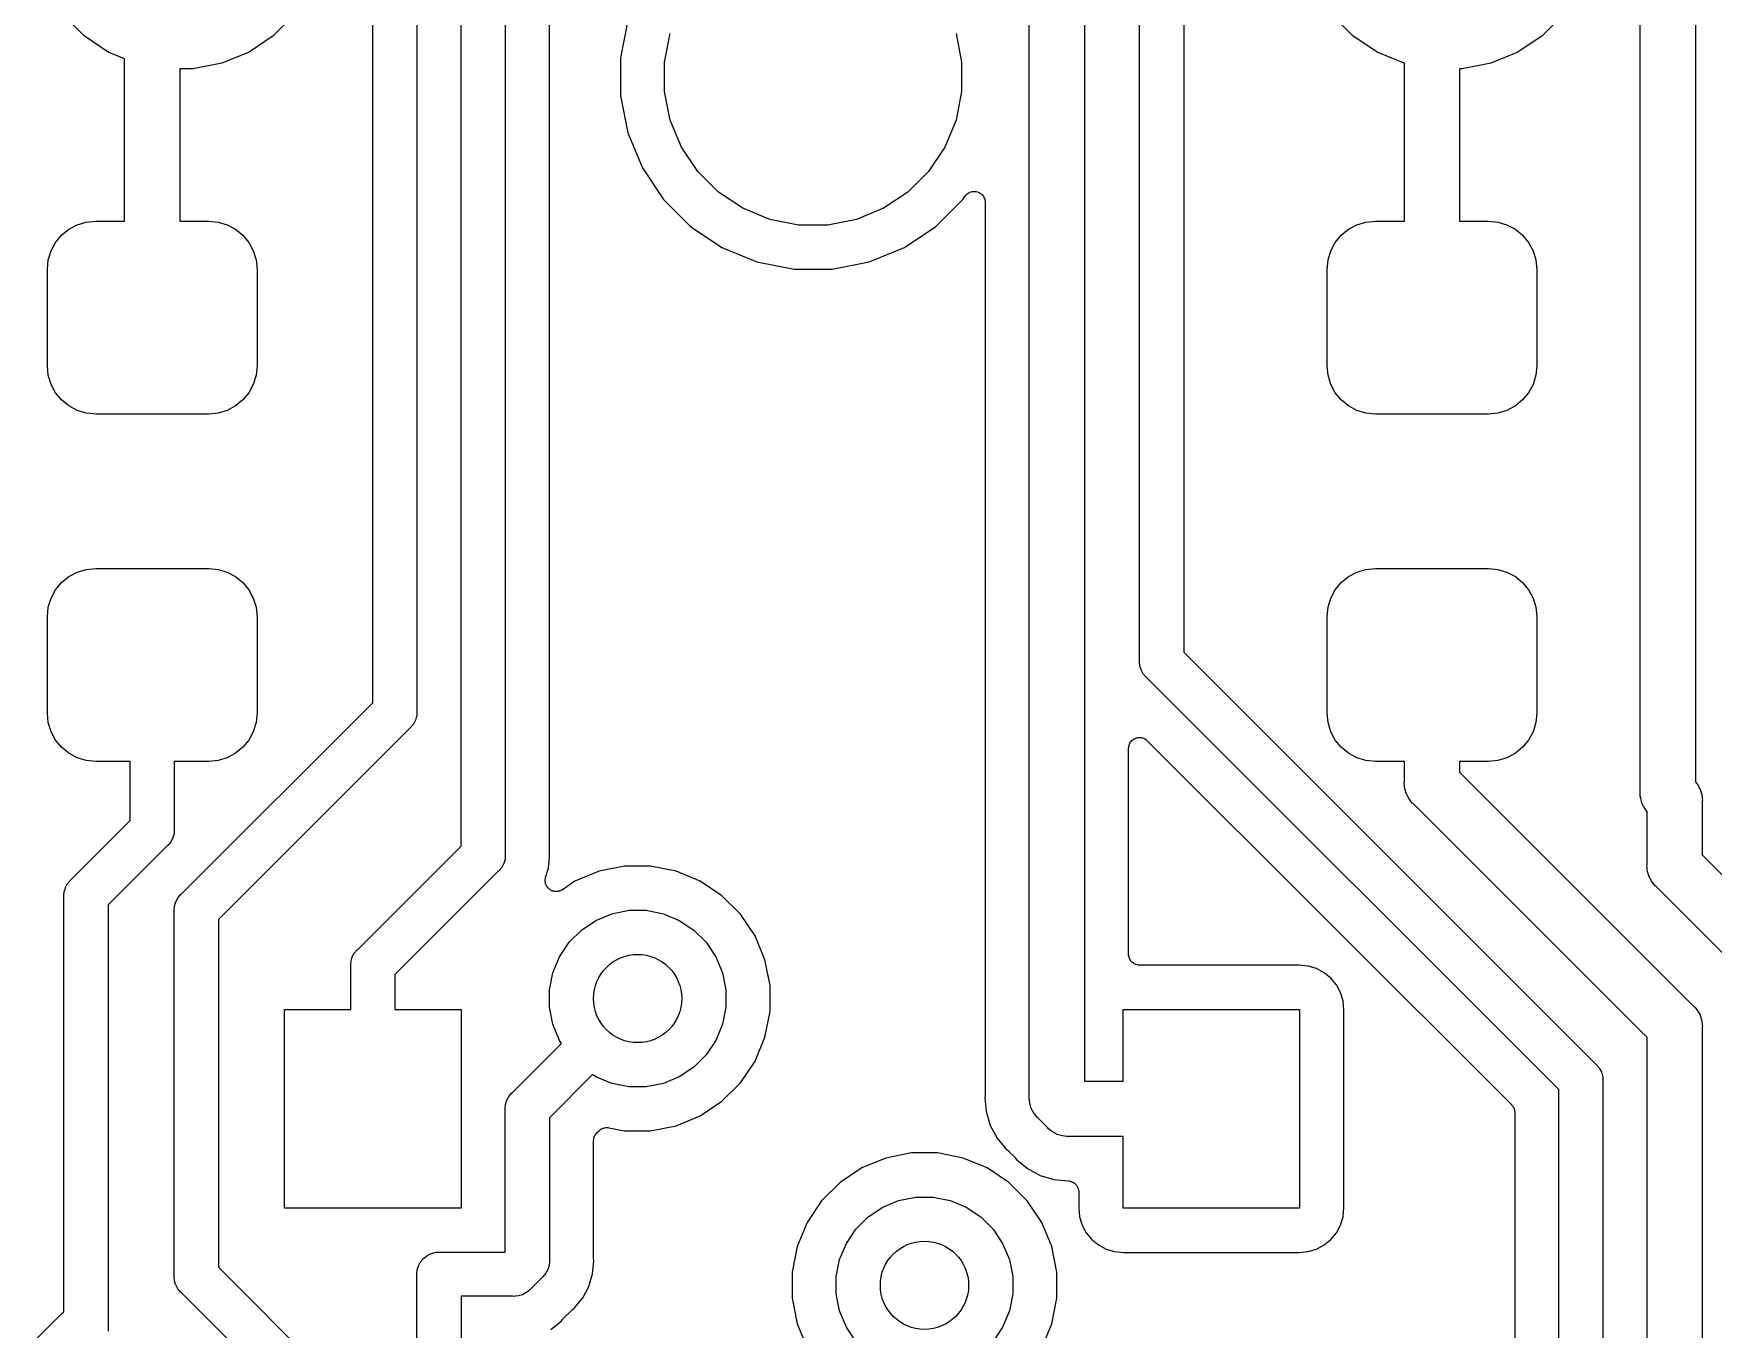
# Model space of a CAD drawing. Extents: x 150 to 178.5, y -114.8 to -80.
# Drawn here: x 160.56 to 168.18, y -99.2 to -93.32 of the extents above; entities that cross this region are included whole.
import ezdxf

# ---------------------------------------------------------------- set-up
doc = ezdxf.new("R2010")
doc.units = 0
doc.header["$MEASUREMENT"] = 0
doc.layers.add('BLACK', color=7, linetype='CONTINUOUS')

msp = doc.modelspace()

# ---------------------------------------------------------------- linework, layer by layer
at = {"layer": 'BLACK', "linetype": 'CONTINUOUS'}
for p, q in [((162.5, -97.0086), (162.5, -85.2799)), ((162.7, -85.3164), (162.7, -97.0451)), ((162.9, -97.0328), (162.9, -85.42)), ((162.1, -96.3586), (162.1, -85.7164)), ((162.3, -85.6799), (162.3, -96.3951)), ((165.575, -96.1662), (165.575, -86.0049)), ((165.775, -86.0414), (165.775, -96.1297)), ((168.094, -92.0749), (168.094, -96.7172)), ((167.844, -96.7626), (167.844, -92.1205)), ((165.075, -98.1439), (165.075, -92.8518)), ((165.325, -92.8061), (165.325, -98.075)), ((160.791, -93.3346), (160.697, -93.2408)), ((161.743, -93.2408), (161.649, -93.3346)), ((166.542, -93.3346), (166.448, -93.2408)), ((167.493, -93.2408), (167.4, -93.3346)), ((160.901, -93.4082), (160.791, -93.3346)), ((161.649, -93.3346), (161.539, -93.4082)), ((163.256, -93.2657), (163.222, -93.4344)), ((163.422, -93.4541), (163.448, -93.3241)), ((164.743, -93.3241), (164.768, -93.4541)), ((166.652, -93.4082), (166.542, -93.3346)), ((167.4, -93.3346), (167.289, -93.4082)), ((160.975, -93.4388), (160.901, -93.4082)), ((161.539, -93.4082), (161.416, -93.459)), ((166.774, -93.459), (166.652, -93.4082)), ((167.289, -93.4082), (167.167, -93.459)), ((160.975, -94.175), (160.975, -93.4388)), ((161.286, -93.4848), (161.225, -93.4848)), ((161.225, -93.4848), (161.225, -94.175)), ((161.416, -93.459), (161.286, -93.4848)), ((163.222, -93.4344), (163.222, -93.6064)), ((163.422, -93.5867), (163.422, -93.4541)), ((164.768, -93.4541), (164.768, -93.5867)), ((166.775, -93.4591), (166.774, -93.459)), ((166.775, -94.175), (166.775, -93.4591)), ((167.037, -93.4848), (167.025, -93.4848)), ((167.025, -93.4848), (167.025, -94.175)), ((167.167, -93.459), (167.037, -93.4848)), ((163.222, -93.6064), (163.256, -93.7751)), ((163.448, -93.7167), (163.422, -93.5867)), ((164.768, -93.5867), (164.743, -93.7167)), ((163.256, -93.7751), (163.322, -93.934)), ((163.499, -93.8392), (163.448, -93.7167)), ((164.743, -93.7167), (164.692, -93.8392)), ((163.573, -93.9495), (163.499, -93.8392)), ((164.692, -93.8392), (164.618, -93.9495)), ((163.322, -93.934), (163.417, -94.077)), ((163.666, -94.0432), (163.573, -93.9495)), ((164.618, -93.9495), (164.524, -94.0432)), ((163.417, -94.077), (163.539, -94.1986)), ((163.777, -94.1169), (163.666, -94.0432)), ((164.524, -94.0432), (164.414, -94.1169)), ((164.652, -94.1986), (164.774, -94.077)), ((164.774, -94.077), (164.783, -94.0622)), ((164.783, -94.0622), (164.784, -94.0617)), ((164.784, -94.0616), (164.787, -94.0579)), ((164.784, -94.0617), (164.784, -94.0616)), ((164.784, -94.0617), (164.784, -94.0617)), ((164.784, -94.0617), (164.784, -94.0617)), ((164.787, -94.0579), (164.79, -94.0542)), ((164.79, -94.0541), (164.794, -94.0511)), ((164.79, -94.0542), (164.79, -94.0541)), ((164.79, -94.0542), (164.79, -94.0542)), ((164.794, -94.0511), (164.798, -94.0481)), ((164.798, -94.048), (164.802, -94.0458)), ((164.798, -94.0481), (164.798, -94.048)), ((164.798, -94.0481), (164.798, -94.0481)), ((164.802, -94.0458), (164.806, -94.0436)), ((164.806, -94.0435), (164.811, -94.0421)), ((164.806, -94.0436), (164.806, -94.0435)), ((164.806, -94.0436), (164.806, -94.0436)), ((164.811, -94.0421), (164.816, -94.0408)), ((164.816, -94.0408), (164.821, -94.0404)), ((164.816, -94.0408), (164.816, -94.0408)), ((164.816, -94.0408), (164.816, -94.0408)), ((164.821, -94.0404), (164.825, -94.04)), ((164.825, -94.04), (164.825, -94.04)), ((164.825, -94.04), (164.825, -94.04)), ((164.825, -94.04), (164.83, -94.0405)), ((164.83, -94.0405), (164.835, -94.041)), ((164.835, -94.041), (164.835, -94.041)), ((164.835, -94.041), (164.835, -94.041)), ((164.835, -94.041), (164.84, -94.0424)), ((164.84, -94.0424), (164.844, -94.0439)), ((164.844, -94.0439), (164.844, -94.0439)), ((164.844, -94.0439), (164.844, -94.0439)), ((164.844, -94.0439), (164.849, -94.0463)), ((164.849, -94.0463), (164.853, -94.0485)), ((164.853, -94.0485), (164.853, -94.0485)), ((164.853, -94.0485), (164.853, -94.0486)), ((164.853, -94.0486), (164.857, -94.0516)), ((164.857, -94.0516), (164.86, -94.0547)), ((164.86, -94.0547), (164.861, -94.0548)), ((164.861, -94.0548), (164.861, -94.0548)), ((164.861, -94.0548), (164.864, -94.0585)), ((164.864, -94.0585), (164.867, -94.0623)), ((164.867, -94.0623), (164.867, -94.0623)), ((164.867, -94.0623), (164.867, -94.0624)), ((164.867, -94.0624), (164.869, -94.0666)), ((164.869, -94.0666), (164.871, -94.0709)), ((164.871, -94.0709), (164.871, -94.071)), ((164.871, -94.071), (164.871, -94.071)), ((164.871, -94.071), (164.873, -94.0759)), ((164.873, -94.0759), (164.874, -94.0802)), ((164.874, -94.0802), (164.874, -94.0803)), ((164.874, -94.0803), (164.874, -94.0804)), ((164.874, -94.0804), (164.875, -94.0854)), ((164.875, -94.0854), (164.875, -94.09)), ((164.875, -94.09), (164.875, -98.1316)), ((163.899, -94.1676), (163.777, -94.1169)), ((164.029, -94.1935), (163.899, -94.1676)), ((164.292, -94.1676), (164.162, -94.1935)), ((164.414, -94.1169), (164.292, -94.1676)), ((160.662, -94.2722), (160.689, -94.2391)), ((160.689, -94.2391), (160.722, -94.2119)), ((160.722, -94.2119), (160.76, -94.1917)), ((160.76, -94.1917), (160.801, -94.1792)), ((160.801, -94.1792), (160.844, -94.175)), ((160.844, -94.175), (160.975, -94.175)), ((161.225, -94.175), (161.356, -94.175)), ((161.356, -94.175), (161.399, -94.1792)), ((161.399, -94.1792), (161.44, -94.1917)), ((161.44, -94.1917), (161.478, -94.2119)), ((161.478, -94.2119), (161.511, -94.2391)), ((161.511, -94.2391), (161.538, -94.2722)), ((163.539, -94.1986), (163.682, -94.2941)), ((164.162, -94.1935), (164.029, -94.1935)), ((164.509, -94.2941), (164.652, -94.1986)), ((166.462, -94.2722), (166.489, -94.2391)), ((166.489, -94.2391), (166.522, -94.2119)), ((166.522, -94.2119), (166.56, -94.1917)), ((166.56, -94.1917), (166.601, -94.1792)), ((166.601, -94.1792), (166.644, -94.175)), ((166.644, -94.175), (166.775, -94.175)), ((167.025, -94.175), (167.156, -94.175)), ((167.156, -94.175), (167.199, -94.1792)), ((167.199, -94.1792), (167.24, -94.1917)), ((167.24, -94.1917), (167.278, -94.2119)), ((167.278, -94.2119), (167.311, -94.2391)), ((167.311, -94.2391), (167.338, -94.2722)), ((160.629, -94.3511), (160.642, -94.31)), ((160.642, -94.31), (160.662, -94.2722)), ((161.538, -94.2722), (161.558, -94.31)), ((161.558, -94.31), (161.571, -94.3511)), ((163.682, -94.2941), (163.841, -94.3599)), ((164.35, -94.3599), (164.509, -94.2941)), ((166.429, -94.3511), (166.442, -94.31)), ((166.442, -94.31), (166.462, -94.2722)), ((167.338, -94.2722), (167.358, -94.31)), ((167.358, -94.31), (167.371, -94.3511)), ((160.625, -94.3937), (160.629, -94.3511)), ((160.625, -94.8312), (160.625, -94.3937)), ((161.571, -94.3511), (161.575, -94.3937)), ((161.575, -94.3937), (161.575, -94.8312)), ((163.841, -94.3599), (164.009, -94.3935)), ((164.009, -94.3935), (164.181, -94.3935)), ((164.181, -94.3935), (164.35, -94.3599)), ((166.425, -94.3937), (166.429, -94.3511)), ((166.425, -94.8312), (166.425, -94.3937)), ((167.371, -94.3511), (167.375, -94.3937)), ((167.375, -94.3937), (167.375, -94.8312)), ((160.629, -94.8739), (160.625, -94.8312)), ((161.575, -94.8312), (161.571, -94.8739)), ((166.429, -94.8739), (166.425, -94.8312)), ((167.375, -94.8312), (167.371, -94.8739)), ((160.642, -94.915), (160.629, -94.8739)), ((160.662, -94.9528), (160.642, -94.915)), ((161.558, -94.915), (161.538, -94.9528)), ((161.571, -94.8739), (161.558, -94.915)), ((166.442, -94.915), (166.429, -94.8739)), ((166.462, -94.9528), (166.442, -94.915)), ((167.358, -94.915), (167.338, -94.9528)), ((167.371, -94.8739), (167.358, -94.915)), ((160.689, -94.9859), (160.662, -94.9528)), ((160.722, -95.0131), (160.689, -94.9859)), ((161.511, -94.9859), (161.478, -95.0131)), ((161.538, -94.9528), (161.511, -94.9859)), ((166.489, -94.9859), (166.462, -94.9528)), ((166.522, -95.0131), (166.489, -94.9859)), ((167.311, -94.9859), (167.278, -95.0131)), ((167.338, -94.9528), (167.311, -94.9859)), ((160.76, -95.0333), (160.722, -95.0131)), ((160.801, -95.0458), (160.76, -95.0333)), ((160.844, -95.05), (160.801, -95.0458)), ((161.356, -95.05), (160.844, -95.05)), ((161.399, -95.0458), (161.356, -95.05)), ((161.44, -95.0333), (161.399, -95.0458)), ((161.478, -95.0131), (161.44, -95.0333)), ((166.56, -95.0333), (166.522, -95.0131)), ((166.601, -95.0458), (166.56, -95.0333)), ((166.644, -95.05), (166.601, -95.0458)), ((167.156, -95.05), (166.644, -95.05)), ((167.199, -95.0458), (167.156, -95.05)), ((167.24, -95.0333), (167.199, -95.0458)), ((167.278, -95.0131), (167.24, -95.0333)), ((160.722, -95.7869), (160.76, -95.7667)), ((160.76, -95.7667), (160.801, -95.7542)), ((160.801, -95.7542), (160.844, -95.75)), ((160.844, -95.75), (161.356, -95.75)), ((161.356, -95.75), (161.399, -95.7542)), ((161.399, -95.7542), (161.44, -95.7667)), ((161.44, -95.7667), (161.478, -95.7869)), ((166.522, -95.7869), (166.56, -95.7667)), ((166.56, -95.7667), (166.601, -95.7542)), ((166.601, -95.7542), (166.644, -95.75)), ((166.644, -95.75), (167.156, -95.75)), ((167.156, -95.75), (167.199, -95.7542)), ((167.199, -95.7542), (167.24, -95.7667)), ((167.24, -95.7667), (167.278, -95.7869)), ((160.642, -95.885), (160.662, -95.8472)), ((160.662, -95.8472), (160.689, -95.8141)), ((160.689, -95.8141), (160.722, -95.7869)), ((161.478, -95.7869), (161.511, -95.8141)), ((161.511, -95.8141), (161.538, -95.8472)), ((161.538, -95.8472), (161.558, -95.885)), ((166.442, -95.885), (166.462, -95.8472)), ((166.462, -95.8472), (166.489, -95.8141)), ((166.489, -95.8141), (166.522, -95.7869)), ((167.278, -95.7869), (167.311, -95.8141)), ((167.311, -95.8141), (167.338, -95.8472)), ((167.338, -95.8472), (167.358, -95.885)), ((160.629, -95.9261), (160.642, -95.885)), ((161.558, -95.885), (161.571, -95.9261)), ((166.429, -95.9261), (166.442, -95.885)), ((167.358, -95.885), (167.371, -95.9261)), ((160.625, -95.9688), (160.629, -95.9261)), ((160.625, -96.4062), (160.625, -95.9688)), ((161.571, -95.9261), (161.575, -95.9688)), ((161.575, -95.9688), (161.575, -96.4062)), ((166.425, -95.9688), (166.429, -95.9261)), ((166.425, -96.4062), (166.425, -95.9688)), ((167.371, -95.9261), (167.375, -95.9688)), ((167.375, -95.9688), (167.375, -96.4062)), ((165.775, -96.1297), (167.642, -97.997)), ((165.575, -96.1711), (165.575, -96.1662)), ((165.575, -96.176), (165.575, -96.1711)), ((165.576, -96.1885), (165.575, -96.176)), ((165.575, -96.176), (165.575, -96.176)), ((165.576, -96.1907), (165.576, -96.1885)), ((165.578, -96.1965), (165.576, -96.1907)), ((165.582, -96.2096), (165.578, -96.1965)), ((165.591, -96.227), (165.582, -96.2096)), ((165.604, -96.2422), (165.591, -96.227)), ((165.608, -96.2453), (165.604, -96.2422)), ((167.475, -98.1126), (165.608, -96.2453)), ((161.233, -97.2258), (162.1, -96.3586)), ((160.629, -96.4489), (160.625, -96.4062)), ((160.642, -96.49), (160.629, -96.4489)), ((161.571, -96.4489), (161.558, -96.49)), ((161.575, -96.4062), (161.571, -96.4489)), ((162.284, -96.4558), (162.271, -96.4711)), ((162.293, -96.4385), (162.284, -96.4558)), ((162.298, -96.4203), (162.293, -96.4385)), ((162.299, -96.4196), (162.298, -96.4203)), ((162.3, -96.4049), (162.299, -96.4135)), ((162.299, -96.4135), (162.299, -96.4196)), ((162.3, -96.3951), (162.3, -96.4)), ((162.3, -96.4), (162.3, -96.4049)), ((162.3, -96.4049), (162.3, -96.4049)), ((166.429, -96.4489), (166.425, -96.4062)), ((166.442, -96.49), (166.429, -96.4489)), ((167.371, -96.4489), (167.358, -96.49)), ((167.375, -96.4062), (167.371, -96.4489)), ((160.662, -96.5278), (160.642, -96.49)), ((160.689, -96.5609), (160.662, -96.5278)), ((162.267, -96.4742), (161.4, -97.3414)), ((161.538, -96.5278), (161.511, -96.5609)), ((161.558, -96.49), (161.538, -96.5278)), ((162.271, -96.4711), (162.267, -96.4742)), ((165.537, -96.5342), (165.54, -96.5305)), ((165.54, -96.5304), (165.544, -96.5274)), ((165.54, -96.5305), (165.54, -96.5304)), ((165.54, -96.5305), (165.54, -96.5305)), ((165.544, -96.5274), (165.547, -96.5244)), ((165.547, -96.5244), (165.548, -96.5243)), ((165.548, -96.5243), (165.552, -96.5222)), ((165.548, -96.5243), (165.548, -96.5243)), ((165.552, -96.5222), (165.556, -96.5198)), ((165.556, -96.5198), (165.561, -96.5185)), ((165.556, -96.5198), (165.556, -96.5198)), ((165.556, -96.5198), (165.556, -96.5198)), ((165.561, -96.5185), (165.565, -96.517)), ((165.565, -96.517), (165.566, -96.517)), ((165.566, -96.517), (165.57, -96.5166)), ((165.566, -96.517), (165.566, -96.517)), ((165.57, -96.5166), (165.575, -96.5161)), ((165.575, -96.5161), (165.575, -96.5161)), ((165.575, -96.5161), (165.575, -96.5161)), ((165.575, -96.5161), (165.58, -96.5166)), ((165.58, -96.5166), (165.585, -96.5171)), ((165.585, -96.5171), (165.585, -96.5171)), ((165.585, -96.5171), (165.585, -96.5171)), ((165.585, -96.5171), (165.59, -96.5185)), ((165.59, -96.5185), (165.594, -96.52)), ((165.594, -96.52), (165.594, -96.52)), ((165.594, -96.52), (165.594, -96.52)), ((165.594, -96.52), (165.599, -96.5223)), ((165.599, -96.5223), (165.603, -96.5246)), ((165.603, -96.5246), (165.603, -96.5246)), ((165.603, -96.5246), (165.603, -96.5247)), ((165.603, -96.5247), (165.607, -96.5278)), ((165.607, -96.5278), (165.61, -96.5308)), ((165.61, -96.5308), (165.61, -96.5309)), ((165.61, -96.5309), (165.61, -96.5309)), ((165.61, -96.5309), (165.61, -96.5309)), ((165.61, -96.5309), (167.26, -98.1807)), ((166.462, -96.5278), (166.442, -96.49)), ((166.489, -96.5609), (166.462, -96.5278)), ((167.338, -96.5278), (167.311, -96.5609)), ((167.358, -96.49), (167.338, -96.5278)), ((160.722, -96.5881), (160.689, -96.5609)), ((160.76, -96.6083), (160.722, -96.5881)), ((160.801, -96.6208), (160.76, -96.6083)), ((161.44, -96.6083), (161.399, -96.6208)), ((161.478, -96.5881), (161.44, -96.6083)), ((161.511, -96.5609), (161.478, -96.5881)), ((165.525, -96.5654), (165.526, -96.5605)), ((165.525, -96.5656), (165.525, -96.5654)), ((165.525, -96.5661), (165.525, -96.5656)), ((165.525, -96.5656), (165.525, -96.5656)), ((165.525, -96.5656), (165.525, -96.5656)), ((165.525, -97.4988), (165.525, -96.5661)), ((165.526, -96.5557), (165.528, -96.5509)), ((165.526, -96.5558), (165.526, -96.5557)), ((165.526, -96.5559), (165.526, -96.5558)), ((165.526, -96.5605), (165.526, -96.5559)), ((165.528, -96.5509), (165.529, -96.5466)), ((165.529, -96.5464), (165.531, -96.5422)), ((165.529, -96.5465), (165.529, -96.5464)), ((165.529, -96.5466), (165.529, -96.5465)), ((165.531, -96.5422), (165.534, -96.538)), ((165.534, -96.5379), (165.537, -96.5342)), ((165.534, -96.538), (165.534, -96.5379)), ((165.534, -96.5379), (165.534, -96.5379)), ((166.522, -96.5881), (166.489, -96.5609)), ((166.56, -96.6083), (166.522, -96.5881)), ((166.601, -96.6208), (166.56, -96.6083)), ((167.24, -96.6083), (167.199, -96.6208)), ((167.278, -96.5881), (167.24, -96.6083)), ((167.311, -96.5609), (167.278, -96.5881)), ((160.844, -96.625), (160.801, -96.6208)), ((161, -96.625), (160.844, -96.625)), ((161, -96.8929), (161, -96.625)), ((161.356, -96.625), (161.2, -96.625)), ((161.2, -96.625), (161.2, -96.9294)), ((161.399, -96.6208), (161.356, -96.625)), ((166.644, -96.625), (166.601, -96.6208)), ((166.775, -96.625), (166.644, -96.625)), ((166.775, -96.7189), (166.775, -96.625)), ((167.156, -96.625), (167.025, -96.625)), ((167.025, -96.625), (167.025, -96.6732)), ((167.025, -96.6732), (168.084, -97.7323)), ((167.199, -96.6208), (167.156, -96.625)), ((166.774, -96.725), (166.775, -96.7189)), ((166.777, -96.7495), (166.774, -96.725)), ((166.784, -96.7731), (166.777, -96.7495)), ((168.094, -96.7172), (168.104, -96.7302)), ((168.104, -96.7302), (168.116, -96.7519)), ((168.116, -96.7519), (168.123, -96.7755)), ((166.796, -96.7948), (166.784, -96.7731)), ((166.806, -96.808), (166.796, -96.7948)), ((166.811, -96.8138), (166.806, -96.808)), ((166.816, -96.8177), (166.811, -96.8138)), ((167.875, -97.8768), (166.816, -96.8177)), ((167.843, -96.7687), (167.844, -96.7626)), ((167.844, -96.7749), (167.843, -96.7687)), ((167.844, -96.7826), (167.844, -96.7749)), ((167.846, -96.7932), (167.844, -96.7826)), ((167.853, -96.8168), (167.846, -96.7932)), ((167.864, -96.8385), (167.853, -96.8168)), ((168.123, -96.7755), (168.125, -96.7939)), ((168.125, -96.7939), (168.125, -96.7939)), ((168.125, -96.7939), (168.126, -96.8)), ((168.126, -96.8), (168.125, -96.8061)), ((168.125, -96.8061), (168.125, -97.0482)), ((160.733, -97.1601), (161, -96.8929)), ((167.875, -96.8516), (167.864, -96.8385)), ((167.875, -97.0939), (167.875, -96.8516)), ((161.193, -96.9728), (161.184, -96.9901)), ((161.194, -96.9685), (161.193, -96.9728)), ((161.199, -96.9539), (161.194, -96.9685)), ((161.2, -96.9392), (161.199, -96.949)), ((161.199, -96.949), (161.199, -96.9539)), ((161.2, -96.9294), (161.2, -96.9343)), ((161.2, -96.9343), (161.2, -96.9392)), ((161.2, -96.9392), (161.2, -96.9392)), ((161.167, -97.0085), (160.9, -97.2757)), ((161.171, -97.0054), (161.167, -97.0085)), ((161.184, -96.9901), (161.171, -97.0054)), ((162.033, -97.4758), (162.5, -97.0086)), ((162.7, -97.0549), (162.699, -97.0696)), ((162.7, -97.0451), (162.7, -97.05)), ((162.7, -97.05), (162.7, -97.0549)), ((162.7, -97.0549), (162.7, -97.0549)), ((162.896, -97.1088), (162.9, -97.0623)), ((162.9, -97.0349), (162.9, -97.0328)), ((162.9, -97.037), (162.9, -97.0349)), ((162.9, -97.0377), (162.9, -97.037)), ((162.901, -97.05), (162.9, -97.0377)), ((162.9, -97.0623), (162.901, -97.05)), ((168.125, -97.0482), (168.684, -97.6073)), ((162.667, -97.1242), (162.2, -97.5914)), ((162.671, -97.121), (162.667, -97.1242)), ((162.684, -97.1058), (162.671, -97.121)), ((162.693, -97.0884), (162.684, -97.1058)), ((162.699, -97.0696), (162.693, -97.0884)), ((162.883, -97.1504), (162.896, -97.1088)), ((163.125, -97.1231), (163.016, -97.1683)), ((163.241, -97.1), (163.125, -97.1231)), ((163.359, -97.1), (163.241, -97.1)), ((163.475, -97.1231), (163.359, -97.1)), ((163.584, -97.1683), (163.475, -97.1231)), ((167.874, -97.1), (167.875, -97.0939)), ((167.875, -97.1061), (167.874, -97.1)), ((167.876, -97.1169), (167.875, -97.1061)), ((167.877, -97.1245), (167.876, -97.1169)), ((167.884, -97.1481), (167.877, -97.1245)), ((160.7, -97.2294), (160.701, -97.2165)), ((160.701, -97.2147), (160.705, -97.2043)), ((160.701, -97.2165), (160.701, -97.2147)), ((160.705, -97.2043), (160.707, -97.1958)), ((160.707, -97.1958), (160.716, -97.1785)), ((160.716, -97.1785), (160.729, -97.1632)), ((160.729, -97.1632), (160.733, -97.1601)), ((162.881, -97.1599), (162.882, -97.1575)), ((162.881, -97.1623), (162.881, -97.1599)), ((162.881, -97.1647), (162.881, -97.1623)), ((162.881, -97.1672), (162.881, -97.1647)), ((162.881, -97.1697), (162.881, -97.1672)), ((162.882, -97.172), (162.881, -97.1697)), ((162.882, -97.1549), (162.883, -97.1527)), ((162.882, -97.1575), (162.882, -97.1549)), ((162.882, -97.1744), (162.882, -97.172)), ((162.883, -97.1768), (162.882, -97.1744)), ((162.883, -97.1527), (162.883, -97.1504)), ((162.883, -97.1793), (162.883, -97.1768)), ((162.884, -97.1815), (162.883, -97.1793)), ((162.885, -97.1837), (162.884, -97.1815)), ((162.886, -97.186), (162.885, -97.1837)), ((162.887, -97.1883), (162.886, -97.186)), ((162.888, -97.1903), (162.887, -97.1883)), ((162.889, -97.1924), (162.888, -97.1903)), ((162.891, -97.1943), (162.889, -97.1924)), ((162.892, -97.1964), (162.891, -97.1943)), ((162.894, -97.1981), (162.892, -97.1964)), ((162.895, -97.1999), (162.894, -97.1981)), ((162.897, -97.2016), (162.895, -97.1999)), ((162.899, -97.2034), (162.897, -97.2016)), ((162.901, -97.2047), (162.899, -97.2034)), ((162.903, -97.2062), (162.901, -97.2047)), ((162.905, -97.2074), (162.903, -97.2062)), ((162.907, -97.2088), (162.905, -97.2074)), ((162.909, -97.2097), (162.907, -97.2088)), ((162.911, -97.2109), (162.909, -97.2097)), ((162.914, -97.2116), (162.911, -97.2109)), ((162.916, -97.2126), (162.914, -97.2116)), ((162.918, -97.2131), (162.916, -97.2126)), ((162.921, -97.2138), (162.918, -97.2131)), ((162.923, -97.2141), (162.921, -97.2138)), ((162.926, -97.2146), (162.923, -97.2141)), ((162.928, -97.2146), (162.926, -97.2146)), ((162.93, -97.2149), (162.928, -97.2146)), ((162.933, -97.2146), (162.93, -97.2149)), ((162.935, -97.2147), (162.933, -97.2146)), ((162.938, -97.2142), (162.935, -97.2147)), ((162.94, -97.214), (162.938, -97.2142)), ((162.942, -97.2133), (162.94, -97.214)), ((162.945, -97.2129), (162.942, -97.2133)), ((162.947, -97.212), (162.945, -97.2129)), ((162.949, -97.2113), (162.947, -97.212)), ((162.952, -97.2102), (162.949, -97.2113)), ((162.954, -97.2092), (162.952, -97.2102)), ((162.956, -97.2079), (162.954, -97.2092)), ((162.958, -97.2068), (162.956, -97.2079)), ((162.959, -97.2064), (162.958, -97.2068)), ((163.016, -97.1683), (162.959, -97.2064)), ((163.682, -97.234), (163.584, -97.1683)), ((167.896, -97.1698), (167.884, -97.1481)), ((167.904, -97.18), (167.896, -97.1698)), ((167.911, -97.1888), (167.904, -97.18)), ((167.916, -97.1927), (167.911, -97.1888)), ((168.475, -97.7513), (167.916, -97.1927)), ((160.7, -97.2343), (160.7, -97.2294)), ((160.7, -97.2294), (160.7, -97.2294)), ((160.7, -97.2392), (160.7, -97.2343)), ((160.7, -99.1199), (160.7, -97.2392)), ((160.9, -97.2757), (160.9, -99.1951)), ((161.2, -97.2951), (161.201, -97.2804)), ((161.201, -97.2804), (161.202, -97.2802)), ((161.202, -97.2802), (161.204, -97.2704)), ((161.204, -97.2704), (161.207, -97.2615)), ((161.207, -97.2615), (161.216, -97.2442)), ((161.216, -97.2442), (161.229, -97.2289)), ((161.229, -97.2289), (161.233, -97.2258)), ((163.766, -97.3175), (163.682, -97.234)), ((161.2, -97.3), (161.2, -97.2951)), ((161.2, -97.2951), (161.2, -97.2951)), ((161.2, -97.3049), (161.2, -97.3)), ((161.2, -98.9551), (161.2, -97.3049)), ((161.4, -97.3414), (161.4, -98.9186)), ((163.045, -97.3893), (163.111, -97.3455)), ((163.111, -97.3455), (163.183, -97.3154)), ((163.183, -97.3154), (163.261, -97.3)), ((163.261, -97.3), (163.339, -97.3)), ((163.339, -97.3), (163.417, -97.3154)), ((163.417, -97.3154), (163.489, -97.3455)), ((163.489, -97.3455), (163.555, -97.3893)), ((163.832, -97.4158), (163.766, -97.3175)), ((162.946, -97.5105), (162.989, -97.445)), ((162.989, -97.445), (163.045, -97.3893)), ((163.555, -97.3893), (163.611, -97.445)), ((163.611, -97.445), (163.654, -97.5105)), ((163.877, -97.525), (163.832, -97.4158)), ((162.003, -97.5239), (162.007, -97.5115)), ((162.007, -97.5115), (162.016, -97.4942)), ((162.016, -97.4942), (162.029, -97.4789)), ((162.029, -97.4789), (162.033, -97.4758)), ((162.915, -97.5833), (162.946, -97.5105)), ((163.654, -97.5105), (163.685, -97.5833)), ((165.525, -97.5035), (165.525, -97.4988)), ((165.526, -97.5082), (165.525, -97.5035)), ((165.526, -97.5083), (165.526, -97.5082)), ((165.526, -97.5085), (165.526, -97.5083)), ((165.527, -97.5131), (165.526, -97.5085)), ((165.529, -97.5175), (165.527, -97.5131)), ((165.529, -97.5177), (165.529, -97.5175)), ((165.529, -97.5178), (165.529, -97.5177)), ((165.531, -97.522), (165.529, -97.5178)), ((165.533, -97.5262), (165.531, -97.522)), ((162, -97.5451), (162.001, -97.5311)), ((162, -97.55), (162, -97.5451)), ((162, -97.5451), (162, -97.5451)), ((162, -97.5549), (162, -97.55)), ((162, -97.75), (162, -97.5549)), ((162.001, -97.5304), (162.003, -97.5239)), ((162.001, -97.5311), (162.001, -97.5304)), ((162.2, -97.5914), (162.2, -97.75)), ((162.9, -97.6606), (162.915, -97.5833)), ((163.685, -97.5833), (163.7, -97.6606)), ((163.9, -97.6409), (163.877, -97.525)), ((165.533, -97.5263), (165.533, -97.5262)), ((165.533, -97.5265), (165.533, -97.5263)), ((165.536, -97.5302), (165.533, -97.5265)), ((165.539, -97.5338), (165.536, -97.5302)), ((165.539, -97.5339), (165.539, -97.5338)), ((165.54, -97.534), (165.539, -97.5339)), ((165.543, -97.5371), (165.54, -97.534)), ((165.547, -97.54), (165.543, -97.5371)), ((165.547, -97.5401), (165.547, -97.54)), ((165.547, -97.5402), (165.547, -97.5401)), ((165.551, -97.5425), (165.547, -97.5402)), ((165.555, -97.5447), (165.551, -97.5425)), ((165.555, -97.5448), (165.555, -97.5447)), ((165.556, -97.5449), (165.555, -97.5448)), ((165.56, -97.5463), (165.556, -97.5449)), ((165.565, -97.5477), (165.56, -97.5463)), ((165.565, -97.5478), (165.565, -97.5477)), ((165.565, -97.5477), (165.565, -97.5477)), ((165.57, -97.5483), (165.565, -97.5478)), ((165.574, -97.5488), (165.57, -97.5483)), ((165.575, -97.5488), (165.574, -97.5488)), ((166.298, -97.5488), (165.575, -97.5488)), ((165.575, -97.5488), (165.575, -97.5488)), ((165.575, -97.5488), (165.575, -97.5488)), ((165.575, -97.5488), (165.575, -97.5488)), ((166.339, -97.5529), (166.298, -97.5488)), ((166.377, -97.5643), (166.339, -97.5529)), ((166.412, -97.5829), (166.377, -97.5643)), ((166.442, -97.6079), (166.412, -97.5829)), ((162.9, -97.7394), (162.9, -97.6606)), ((163.7, -97.6606), (163.7, -97.7394)), ((163.9, -97.7591), (163.9, -97.6409)), ((166.467, -97.6383), (166.442, -97.6079)), ((166.486, -97.6731), (166.467, -97.6383)), ((166.497, -97.7108), (166.486, -97.6731)), ((161.7, -98.65), (161.7, -97.75)), ((161.7, -97.75), (162, -97.75)), ((162.2, -97.75), (162.5, -97.75)), ((162.5, -97.75), (162.5, -98.65)), ((162.915, -97.8167), (162.9, -97.7394)), ((163.7, -97.7394), (163.685, -97.8167)), ((165.5, -98.075), (165.5, -97.75)), ((165.5, -97.75), (166.3, -97.75)), ((166.3, -97.75), (166.3, -98.65)), ((166.501, -97.7525), (166.497, -97.7108)), ((168.084, -97.7323), (168.089, -97.7362)), ((168.089, -97.7362), (168.093, -97.7409)), ((168.093, -97.7409), (168.104, -97.7552)), ((162.946, -97.8895), (162.915, -97.8167)), ((163.685, -97.8167), (163.654, -97.8895)), ((163.877, -97.875), (163.9, -97.7591)), ((166.501, -98.6475), (166.501, -97.7525)), ((168.104, -97.7552), (168.115, -97.7741)), ((168.115, -97.7741), (168.116, -97.7769)), ((168.116, -97.7769), (168.123, -97.8005)), ((168.123, -97.8005), (168.125, -97.8189)), ((168.125, -97.8189), (168.125, -97.8189)), ((168.125, -97.8189), (168.126, -97.825)), ((168.126, -97.825), (168.125, -97.8311)), ((162.955, -97.9036), (162.946, -97.8895)), ((163.654, -97.8895), (163.611, -97.955)), ((163.832, -97.9842), (163.877, -97.875)), ((167.875, -101.217), (167.875, -97.8768)), ((168.125, -97.8311), (168.125, -101.262)), ((162.733, -98.1258), (162.955, -97.9036)), ((163.611, -97.955), (163.555, -98.0107)), ((163.096, -98.045), (162.9, -98.2414)), ((163.111, -98.0545), (163.096, -98.045)), ((163.183, -98.0846), (163.111, -98.0545)), ((163.489, -98.0545), (163.417, -98.0846)), ((163.555, -98.0107), (163.489, -98.0545)), ((163.766, -98.0825), (163.832, -97.9842)), ((167.642, -97.997), (167.646, -98.0001)), ((167.646, -98.0001), (167.659, -98.0153)), ((167.659, -98.0153), (167.661, -98.0196)), ((167.661, -98.0196), (167.668, -98.0327)), ((167.668, -98.0327), (167.673, -98.0509)), ((167.673, -98.0509), (167.674, -98.0515)), ((167.674, -98.0515), (167.675, -98.0662)), ((162.716, -98.1442), (162.729, -98.1289)), ((162.729, -98.1289), (162.733, -98.1258)), ((163.261, -98.1), (163.183, -98.0846)), ((163.339, -98.1), (163.261, -98.1)), ((163.417, -98.0846), (163.339, -98.1)), ((163.682, -98.166), (163.766, -98.0825)), ((165.325, -98.075), (165.5, -98.075)), ((167.475, -100.824), (167.475, -98.1126)), ((167.675, -98.0662), (167.675, -98.0662)), ((167.675, -98.0662), (167.675, -98.0711)), ((167.675, -98.0711), (167.675, -98.076)), ((167.675, -98.076), (167.675, -100.86)), ((162.7, -98.1951), (162.701, -98.1804)), ((162.7, -98.2), (162.7, -98.1951)), ((162.7, -98.1951), (162.7, -98.1951)), ((162.7, -98.2049), (162.7, -98.2)), ((162.7, -98.8486), (162.7, -98.2049)), ((162.701, -98.1804), (162.707, -98.1615)), ((162.707, -98.1615), (162.716, -98.1442)), ((163.584, -98.2317), (163.682, -98.166)), ((164.875, -98.1365), (164.873, -98.15)), ((164.873, -98.15), (164.878, -98.1951)), ((164.875, -98.1316), (164.875, -98.1323)), ((164.875, -98.1323), (164.875, -98.1344)), ((164.875, -98.1344), (164.875, -98.1365)), ((164.878, -98.1951), (164.878, -98.1951)), ((164.878, -98.1951), (164.88, -98.2137)), ((165.074, -98.15), (165.075, -98.1439)), ((165.075, -98.1561), (165.074, -98.15)), ((165.076, -98.1615), (165.075, -98.1561)), ((165.077, -98.1745), (165.076, -98.1615)), ((165.084, -98.1981), (165.077, -98.1745)), ((165.096, -98.2198), (165.084, -98.1981)), ((167.26, -98.1807), (167.26, -98.1809)), ((167.26, -98.1809), (167.26, -98.1809)), ((167.26, -98.1809), (167.26, -98.1809)), ((167.26, -98.1809), (167.261, -98.1812)), ((167.261, -98.1812), (167.264, -98.1848)), ((167.264, -98.1848), (167.267, -98.1884)), ((167.267, -98.1884), (167.267, -98.1887)), ((167.267, -98.1887), (167.267, -98.1889)), ((167.267, -98.1889), (167.269, -98.1929)), ((167.269, -98.1929), (167.271, -98.1971)), ((167.271, -98.1971), (167.271, -98.1973)), ((167.271, -98.1973), (167.271, -98.1975)), ((167.271, -98.1975), (167.273, -98.2019)), ((167.273, -98.2019), (167.274, -98.2064)), ((167.274, -98.2064), (167.274, -98.2067)), ((167.274, -98.2067), (167.274, -98.2069)), ((167.274, -98.2069), (167.275, -98.2114)), ((162.9, -98.2414), (162.9, -98.8851)), ((163.359, -98.3), (163.475, -98.2769)), ((163.475, -98.2769), (163.584, -98.2317)), ((164.88, -98.2137), (164.881, -98.2169)), ((164.881, -98.2169), (164.881, -98.2169)), ((164.881, -98.2169), (164.898, -98.275)), ((164.898, -98.275), (164.926, -98.3264)), ((165.106, -98.2324), (165.096, -98.2198)), ((165.111, -98.2388), (165.106, -98.2324)), ((165.116, -98.2427), (165.111, -98.2388)), ((165.157, -98.284), (165.116, -98.2427)), ((167.275, -98.2114), (167.275, -98.2161)), ((167.275, -98.2161), (167.275, -99.3985)), ((163.1, -98.3443), (163.101, -98.3397)), ((163.1, -98.3448), (163.1, -98.3443)), ((163.1, -98.345), (163.1, -98.3448)), ((163.1, -98.3448), (163.1, -98.3448)), ((163.1, -98.3448), (163.1, -98.3448)), ((163.1, -98.8728), (163.1, -98.345)), ((163.101, -98.3346), (163.102, -98.3302)), ((163.101, -98.3348), (163.101, -98.3346)), ((163.101, -98.3351), (163.101, -98.3348)), ((163.101, -98.3397), (163.101, -98.3351)), ((163.102, -98.3302), (163.104, -98.3258)), ((163.104, -98.3253), (163.106, -98.3213)), ((163.104, -98.3255), (163.104, -98.3253)), ((163.104, -98.3258), (163.104, -98.3255)), ((163.106, -98.3213), (163.108, -98.3172)), ((163.108, -98.3172), (163.109, -98.317)), ((163.109, -98.3167), (163.112, -98.3132)), ((163.109, -98.317), (163.109, -98.3167)), ((163.112, -98.3132), (163.115, -98.3096)), ((163.115, -98.3096), (163.125, -98.2995)), ((163.125, -98.2991), (163.129, -98.2962)), ((163.125, -98.2994), (163.125, -98.2991)), ((163.125, -98.2995), (163.125, -98.2994)), ((163.125, -98.2994), (163.125, -98.2994)), ((163.125, -98.2994), (163.125, -98.2994)), ((163.129, -98.2962), (163.132, -98.2932)), ((163.132, -98.2932), (163.133, -98.2931)), ((163.133, -98.293), (163.137, -98.2909)), ((163.133, -98.2931), (163.133, -98.293)), ((163.137, -98.2909), (163.141, -98.2887)), ((163.141, -98.2886), (163.142, -98.2885)), ((163.141, -98.2887), (163.141, -98.2886)), ((163.142, -98.2885), (163.146, -98.2872)), ((163.146, -98.2872), (163.15, -98.2858)), ((163.15, -98.2858), (163.151, -98.2858)), ((163.151, -98.2858), (163.156, -98.2853)), ((163.151, -98.2858), (163.151, -98.2858)), ((163.156, -98.2853), (163.16, -98.2849)), ((163.16, -98.2849), (163.16, -98.2849)), ((163.16, -98.2849), (163.161, -98.2849)), ((163.161, -98.2849), (163.165, -98.2854)), ((163.165, -98.2854), (163.17, -98.2859)), ((163.17, -98.2859), (163.241, -98.3)), ((163.241, -98.3), (163.359, -98.3)), ((164.926, -98.3264), (164.928, -98.3314)), ((164.928, -98.3314), (164.969, -98.3809)), ((165.161, -98.2888), (165.157, -98.284)), ((165.18, -98.3044), (165.161, -98.2888)), ((165.202, -98.316), (165.18, -98.3044)), ((165.225, -98.3232), (165.202, -98.316)), ((165.244, -98.325), (165.225, -98.3232)), ((165.25, -98.3256), (165.244, -98.325)), ((165.244, -98.325), (165.244, -98.325)), ((165.256, -98.325), (165.25, -98.3256)), ((165.5, -98.325), (165.256, -98.325)), ((165.5, -98.65), (165.5, -98.325)), ((164.425, -98.4231), (164.316, -98.4683)), ((164.541, -98.4), (164.425, -98.4231)), ((164.659, -98.4), (164.541, -98.4)), ((164.775, -98.4231), (164.659, -98.4)), ((164.884, -98.4683), (164.775, -98.4231)), ((164.969, -98.3809), (164.98, -98.3895)), ((164.98, -98.3895), (164.98, -98.39)), ((164.98, -98.39), (164.982, -98.3915)), ((164.982, -98.3915), (164.983, -98.3928)), ((164.983, -98.3928), (165.007, -98.4168)), ((165.007, -98.4168), (165.008, -98.4173)), ((165.008, -98.4173), (165.009, -98.4189)), ((165.009, -98.4189), (165.01, -98.4204)), ((165.01, -98.4204), (165.019, -98.4309)), ((165.019, -98.4309), (165.066, -98.4698)), ((164.316, -98.4683), (164.218, -98.5339)), ((164.982, -98.534), (164.884, -98.4683)), ((165.066, -98.4698), (165.067, -98.4698)), ((165.067, -98.4698), (165.069, -98.4715)), ((165.069, -98.4715), (165.076, -98.4755)), ((165.076, -98.4755), (165.076, -98.4755)), ((165.076, -98.4755), (165.125, -98.5017)), ((165.125, -98.5017), (165.186, -98.5203)), ((164.218, -98.5339), (164.134, -98.6175)), ((165.066, -98.6175), (164.982, -98.534)), ((165.186, -98.5203), (165.236, -98.5252)), ((165.236, -98.5252), (165.236, -98.5252)), ((165.236, -98.5252), (165.254, -98.5269)), ((165.254, -98.5269), (165.254, -98.527)), ((165.254, -98.527), (165.257, -98.5275)), ((165.257, -98.5275), (165.259, -98.5277)), ((165.259, -98.5277), (165.261, -98.5285)), ((165.261, -98.5285), (165.264, -98.529)), ((165.264, -98.529), (165.266, -98.5299)), ((165.266, -98.5299), (165.268, -98.5306)), ((165.268, -98.5306), (165.27, -98.5319)), ((165.27, -98.5319), (165.273, -98.5329)), ((165.273, -98.5329), (165.275, -98.5342)), ((165.275, -98.5342), (165.277, -98.5352)), ((165.277, -98.5352), (165.279, -98.5369)), ((165.279, -98.5369), (165.281, -98.5384)), ((165.281, -98.5384), (165.283, -98.54)), ((165.283, -98.54), (165.284, -98.5415)), ((165.284, -98.5415), (165.286, -98.5435)), ((165.286, -98.5435), (165.288, -98.5454)), ((165.288, -98.5454), (165.289, -98.5473)), ((165.289, -98.5473), (165.29, -98.549)), ((165.29, -98.549), (165.292, -98.5514)), ((165.292, -98.5514), (165.293, -98.5536)), ((165.293, -98.5536), (165.294, -98.5556)), ((165.294, -98.5556), (165.295, -98.5576)), ((165.295, -98.5576), (165.296, -98.5602)), ((165.296, -98.5602), (165.297, -98.5626)), ((165.297, -98.5626), (165.297, -98.5648)), ((165.297, -98.5648), (165.298, -98.567)), ((165.298, -98.567), (165.298, -98.5696)), ((165.298, -98.5696), (165.299, -98.5722)), ((165.299, -98.5722), (165.299, -98.5744)), ((165.299, -98.5744), (165.299, -98.5767)), ((165.299, -98.5767), (165.299, -98.6475)), ((162.5, -98.65), (161.7, -98.65)), ((164.134, -98.6175), (164.068, -98.7158)), ((164.345, -98.6893), (164.411, -98.6455)), ((164.411, -98.6455), (164.483, -98.6154)), ((164.483, -98.6154), (164.561, -98.6)), ((164.561, -98.6), (164.639, -98.6)), ((164.639, -98.6), (164.717, -98.6154)), ((164.717, -98.6154), (164.789, -98.6455)), ((164.789, -98.6455), (164.855, -98.6893)), ((165.132, -98.7158), (165.066, -98.6175)), ((165.299, -98.6475), (165.303, -98.6892)), ((166.3, -98.65), (165.5, -98.65)), ((166.497, -98.6892), (166.501, -98.6475)), ((164.068, -98.7158), (164.023, -98.825)), ((164.289, -98.745), (164.345, -98.6893)), ((164.855, -98.6893), (164.911, -98.745)), ((165.177, -98.825), (165.132, -98.7158)), ((165.303, -98.6892), (165.314, -98.7269)), ((165.314, -98.7269), (165.333, -98.7617)), ((166.467, -98.7617), (166.486, -98.7269)), ((166.486, -98.7269), (166.497, -98.6892)), ((164.215, -98.8833), (164.246, -98.8105)), ((164.246, -98.8105), (164.289, -98.745)), ((164.911, -98.745), (164.954, -98.8105)), ((164.954, -98.8105), (164.985, -98.8833)), ((165.333, -98.7617), (165.358, -98.7921)), ((165.358, -98.7921), (165.388, -98.8171)), ((166.412, -98.8171), (166.442, -98.7921)), ((166.442, -98.7921), (166.467, -98.7617)), ((162.316, -98.8942), (162.329, -98.8789)), ((162.329, -98.8789), (162.344, -98.8665)), ((162.344, -98.8665), (162.362, -98.8572)), ((162.362, -98.8572), (162.38, -98.8514)), ((162.38, -98.8514), (162.388, -98.8507)), ((162.388, -98.8507), (162.4, -98.8495)), ((162.4, -98.8495), (162.405, -98.85)), ((162.405, -98.85), (162.699, -98.85)), ((162.699, -98.85), (162.7, -98.8486)), ((162.9, -98.8851), (162.9, -98.89)), ((162.9, -98.89), (162.9, -98.8949)), ((163.1, -98.8749), (163.1, -98.8728)), ((163.1, -98.877), (163.1, -98.8749)), ((163.1, -98.8777), (163.1, -98.877)), ((163.101, -98.89), (163.1, -98.8777)), ((163.1, -98.9023), (163.101, -98.89)), ((164.023, -98.825), (164, -98.9409)), ((164.2, -98.9606), (164.215, -98.8833)), ((164.985, -98.8833), (165, -98.9606)), ((165.2, -98.9409), (165.177, -98.825)), ((165.388, -98.8171), (165.423, -98.8357)), ((165.423, -98.8357), (165.461, -98.8471)), ((165.461, -98.8471), (165.502, -98.8512)), ((165.502, -98.8512), (166.298, -98.8512)), ((166.298, -98.8512), (166.339, -98.8471)), ((166.339, -98.8471), (166.377, -98.8357)), ((166.377, -98.8357), (166.412, -98.8171)), ((161.2, -98.96), (161.2, -98.9551)), ((161.201, -98.9796), (161.2, -98.96)), ((161.4, -98.9186), (161.967, -99.4858)), ((162.3, -98.95), (162.301, -98.9304)), ((162.3, -98.9549), (162.3, -98.95)), ((162.3, -99.4186), (162.3, -98.9549)), ((162.301, -98.9304), (162.307, -98.9115)), ((162.307, -98.9115), (162.316, -98.8942)), ((162.867, -98.9642), (162.814, -99.0172)), ((162.871, -98.9611), (162.867, -98.9642)), ((162.884, -98.9458), (162.871, -98.9611)), ((162.89, -98.9345), (162.884, -98.9458)), ((162.893, -98.9285), (162.89, -98.9345)), ((162.899, -98.9096), (162.893, -98.9285)), ((162.9, -98.8949), (162.899, -98.9067)), ((162.899, -98.9067), (162.899, -98.9096)), ((162.9, -98.8949), (162.9, -98.8949)), ((163.079, -99.0054), (163.096, -98.9488)), ((163.096, -98.9488), (163.1, -98.9023)), ((163.1, -98.9023), (163.1, -98.9023)), ((164, -98.9409), (164, -99.0591)), ((164.2, -99.0394), (164.2, -98.9606)), ((165, -98.9606), (165, -99.0394)), ((165.2, -99.0591), (165.2, -98.9409)), ((161.206, -98.9961), (161.201, -98.9796)), ((161.207, -98.9985), (161.206, -98.9961)), ((161.216, -99.0158), (161.207, -98.9985)), ((161.229, -99.031), (161.216, -99.0158)), ((161.233, -99.0342), (161.229, -99.031)), ((161.8, -99.6014), (161.233, -99.0342)), ((162.778, -99.0428), (162.76, -99.0486)), ((162.796, -99.0335), (162.778, -99.0428)), ((162.811, -99.0211), (162.796, -99.0335)), ((162.814, -99.0172), (162.811, -99.0211)), ((163.051, -99.0575), (163.079, -99.0054)), ((164.215, -99.1167), (164.2, -99.0394)), ((165, -99.0394), (164.985, -99.1167)), ((160.689, -99.1289), (160.7, -99.1199)), ((162.735, -99.05), (162.5, -99.05)), ((162.5, -99.05), (162.5, -99.4551)), ((162.74, -99.0505), (162.735, -99.05)), ((162.745, -99.05), (162.74, -99.0505)), ((162.76, -99.0486), (162.745, -99.05)), ((162.745, -99.05), (162.745, -99.05)), ((162.964, -99.15), (163, -99.1143)), ((163, -99.1138), (163.002, -99.1125)), ((163, -99.1143), (163, -99.1138)), ((163.002, -99.1125), (163.004, -99.111)), ((163.004, -99.111), (163.013, -99.1032)), ((163.013, -99.1032), (163.051, -99.0575)), ((164, -99.0591), (164.023, -99.175)), ((164.246, -99.1895), (164.215, -99.1167)), ((164.985, -99.1167), (164.954, -99.1895)), ((165.177, -99.175), (165.2, -99.0591)), ((160.333, -99.4858), (160.686, -99.1328)), ((160.686, -99.1328), (160.689, -99.1289)), ((160.9, -99.1951), (160.9, -99.2)), ((162.907, -99.2006), (162.953, -99.1632)), ((162.953, -99.1632), (162.961, -99.1536)), ((162.961, -99.1531), (162.963, -99.1516)), ((162.961, -99.1536), (162.961, -99.1531)), ((162.963, -99.1516), (162.964, -99.15)), ((164.023, -99.175), (164.05, -99.2401)), ((164.289, -99.255), (164.246, -99.1895)), ((164.954, -99.1895), (164.911, -99.255)), ((165.132, -99.2842), (165.177, -99.175)), ((160.9, -99.2), (160.9, -99.2083))]:
    msp.add_line(p, q, dxfattribs=at)
at = {"layer": 'BLACK'}
for centre in [(163.3, -97.7), (164.6, -99)]:
    msp.add_circle(centre, 0.2, dxfattribs=at)

doc.saveas('drawing.dxf')
